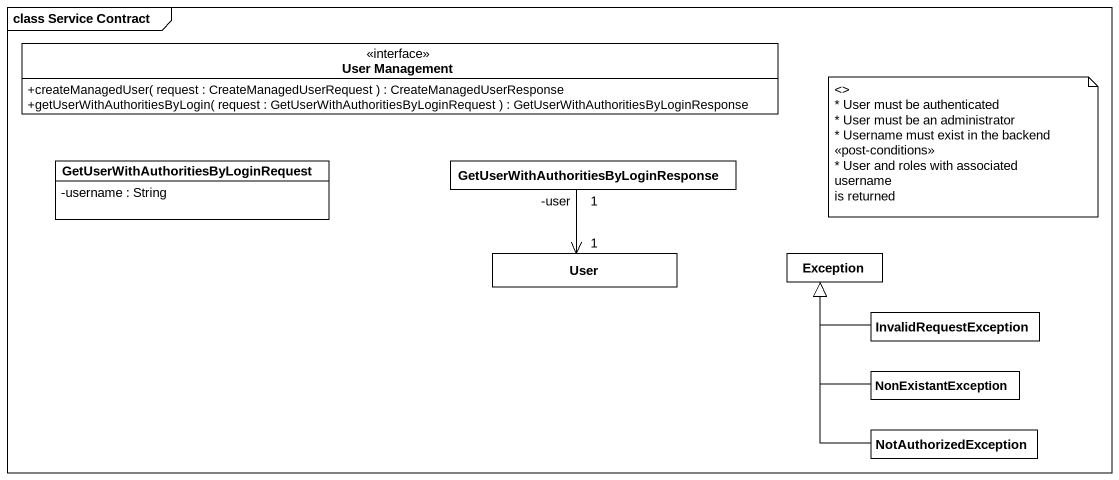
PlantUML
@startuml
mainframe class Service Contract
hide circle
hide empty members
skinparam classAttributeIconSize 0
interface "User Management" as User_Management {
  +createManagedUser( request : CreateManagedUserRequest ) : CreateManagedUserResponse
  +getUserWithAuthoritiesByLogin( request : GetUserWithAuthoritiesByLoginRequest ) : GetUserWithAuthoritiesByLoginResponse
}
class "GetUserWithAuthoritiesByLoginRequest" as GetUserWithAuthoritiesByLogi {
  -username : String
}
class "GetUserWithAuthoritiesByLoginResponse" as GetUserWithAuthoritiesByLogi_2
class User
class "Exception" as Exception_
class InvalidRequestException
class NonExistantException
class NotAuthorizedException
GetUserWithAuthoritiesByLogi_2 "1\n-user" --> "1" User
InvalidRequestException -left-|> Exception_
NonExistantException -up-|> Exception_
NotAuthorizedException -up-|> Exception_
note as N1
  <>
  * User must be authenticated
  * User must be an administrator
  * Username must exist in the backend
  <<post-conditions>>
  * User and roles with associated username
  is returned
end note
@enduml
